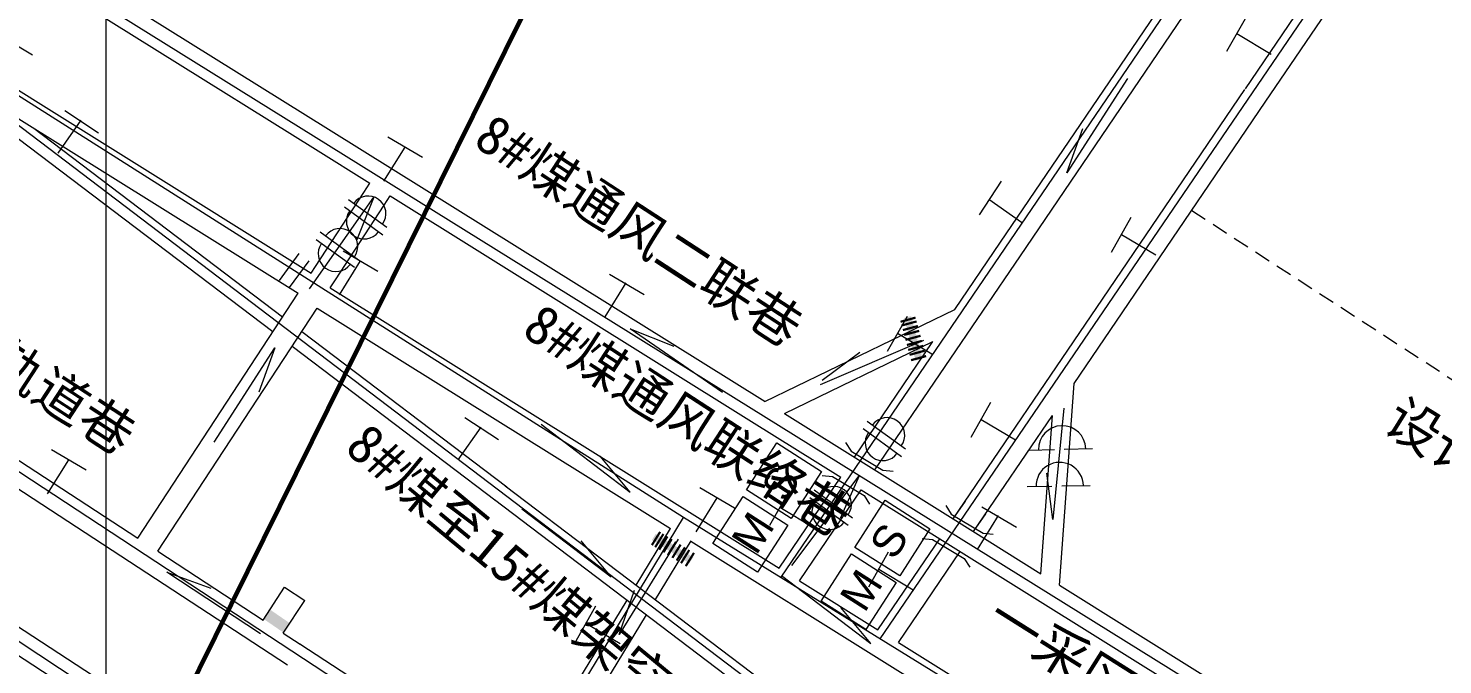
# Model space of a CAD drawing. Header units: inches. Extents: x 19725493 to 19730068, y 4137932 to 4142732.
# Drawn here: x 19727983.3 to 19728289.6, y 4140528.4 to 4140666.3 of the extents above; entities that cross this region are included whole.
import ezdxf

# ---------------------------------------------------------------- set-up
doc = ezdxf.new("R2010")
doc.units = ezdxf.units.IN
doc.header["$MEASUREMENT"] = 0
doc.linetypes.add('虚线', pattern=[0.0045, 0.00175, -0.001, 0.00175])
doc.layers.get('0').update_dxf_attribs({"lineweight": 0})
for name, color, linetype, lineweight in [('主要大巷', 7, 'Continuous', 0), ('保安煤柱', 7, 'Continuous', 0), ('巷道注记XDD0800CCJ', 7, 'Continuous', 0), ('次要巷道', 7, 'Continuous', 0), ('煤巷', 7, 'Continuous', 0), ('经纬网', 7, 'Continuous', 0), ('通风系统图', 7, 'Continuous', 0), ('防灭火', 7, 'Continuous', 5)]:
    doc.layers.add(name, color=color, linetype=linetype, lineweight=lineweight)
doc.layers.add('岩巷', color=30, linetype='Continuous', lineweight=0, true_color=0xff7f00)
doc.styles.add('仿宋', font='')
doc.styles.add('宋体', font='')
doc.styles.get('仿宋').set_extended_font_data('仿宋')
doc.styles.get('宋体').set_extended_font_data('宋体')

# ---------------------------------------------------------------- blocks, each defined once
blk = doc.blocks.new('lr_block_71', base_point=(19728158.67, 4140555.49))
at = {"layer": '通风系统图', "color": 34, "linetype": 'Continuous', "lineweight": 9, "true_color": 0x994c00}
for p, q in [((19728153.49, 4140566.25), (19728161.79, 4140560.21)), ((19728152.61, 4140564.63), (19728160.91, 4140558.59))]:
    blk.add_line(p, q, dxfattribs=at)
for centre, start, end in [((19728157.76, 4140563.14), 323.9552, 143.9552), ((19728156.89, 4140561.52), 143.9552, 323.9552)]:
    blk.add_arc(centre, 3.85, start, end, dxfattribs=at)
blk = doc.blocks.new('栅栏门_1_1')
for points in [[(-1.62, 4.32), (1.76, 4.32), (1.76, 3.84), (-1.62, 3.84)], [(-1.62, 3.47), (1.76, 3.47), (1.76, 3), (-1.62, 3)], [(0.9, 4.66), (0.9, -4.9), (-0.69, -4.9), (-0.69, 4.66)], [(-1.62, 2.44), (1.76, 2.44), (1.76, 1.97), (-1.62, 1.97)], [(-1.62, 1.36), (1.76, 1.36), (1.76, 0.88), (-1.62, 0.88)], [(-1.62, 0.25), (1.76, 0.25), (1.76, -0.23), (-1.62, -0.23)], [(-1.62, -0.9), (1.76, -0.9), (1.76, -1.38), (-1.62, -1.38)], [(-1.62, -2.01), (1.76, -2.01), (1.76, -2.48), (-1.62, -2.48)], [(-1.62, -3.11), (1.76, -3.11), (1.76, -3.59), (-1.62, -3.59)], [(-1.62, -4.31), (1.76, -4.31), (1.76, -4.79), (-1.62, -4.79)]]:
    blk.add_hatch(color=7).paths.add_polyline_path(points, flags=17)
blk = doc.blocks.new('lr_block_79', base_point=(19728057.83, 4140618.43))
at = {"layer": '通风系统图', "color": 34, "linetype": 'Continuous', "lineweight": 9, "true_color": 0x994c00}
for p, q in [((19728052.65, 4140629.19), (19728060.95, 4140623.15)), ((19728051.77, 4140627.57), (19728060.07, 4140621.53))]:
    blk.add_line(p, q, dxfattribs=at)
for centre, start, end in [((19728056.92, 4140626.08), 323.9552, 143.9552), ((19728056.05, 4140624.46), 143.9552, 323.9552)]:
    blk.add_arc(centre, 3.85, start, end, dxfattribs=at)
blk = doc.blocks.new('lr_block_80', base_point=(19728051.73, 4140611.37))
at = {"layer": '通风系统图', "color": 34, "linetype": 'Continuous', "lineweight": 9, "true_color": 0x994c00}
for p, q in [((19728045.67, 4140620.52), (19728053.97, 4140614.48)), ((19728046.54, 4140622.13), (19728054.84, 4140616.09))]:
    blk.add_line(p, q, dxfattribs=at)
for centre, start, end in [((19728050.82, 4140619.02), 323.9552, 143.9552), ((19728049.95, 4140617.41), 143.9552, 323.9552)]:
    blk.add_arc(centre, 3.85, start, end, dxfattribs=at)
blk = doc.blocks.new('lr_block_95', base_point=(19728170.19, 4140570.41))
at = {"layer": '通风系统图', "color": 34, "linetype": 'Continuous', "lineweight": 9, "true_color": 0x994c00}
for p, q in [((19728165, 4140581.17), (19728173.3, 4140575.13)), ((19728164.13, 4140579.55), (19728172.43, 4140573.51))]:
    blk.add_line(p, q, dxfattribs=at)
for centre, start, end in [((19728169.28, 4140578.06), 323.9552, 143.9552), ((19728168.4, 4140576.44), 143.9552, 323.9552)]:
    blk.add_arc(centre, 3.85, start, end, dxfattribs=at)

msp = doc.modelspace()

# ---------------------------------------------------------------- hatches: boundary and pattern name
at = {"layer": '通风系统图', "true_color": 0xff0000}
msp.add_hatch(color=1, dxfattribs=at).paths.add_polyline_path([(19728040.07, 4140537.28), (19728035.79, 4140540.23), (19728034.39, 4140538.21), (19728038.68, 4140535.26)], flags=17)

# ---------------------------------------------------------------- linework, layer by layer
at = {"color": 7, "linetype": '虚线', "ltscale": 2000}
msp.add_line((19728235.28, 4140626.79), (19728394.34, 4140523.53), dxfattribs=at)
at = {"layer": '保安煤柱', "color": 1, "lineweight": 60, "true_color": 0xff0000, "flags": 128}
msp.add_lwpolyline([(19728059, 4140987), (19727660, 4140967), (19727685, 4140772), (19727564, 4140690), (19727674, 4140339), (19727994, 4140372), (19727989, 4140464), (19728125, 4140739), (19728122, 4140835), (19728059, 4140987)], dxfattribs=at)
at = {"layer": '岩巷', "lineweight": 9}
for p, q in [((19727960.13, 4140658.31), (19728036.3, 4140600.54)), ((19727984.49, 4140644.61), (19728038.38, 4140603.73)), ((19728042.54, 4140600.58), (19728086.97, 4140566.88)), ((19728040.45, 4140597.39), (19728084.68, 4140563.85)), ((19728086.61, 4140567.15), (19728155.64, 4140514.8)), ((19728084.31, 4140564.13), (19728153.66, 4140511.53))]:
    msp.add_line(p, q, dxfattribs=at)
at = {"layer": '煤巷', "lineweight": 9}
for p, q in [((19728251.2, 4140650.25), (19728366.14, 4140819.59)), ((19728246.9, 4140653.17), (19728358.54, 4140817.66)), ((19728193.87, 4140619.91), (19728274.1, 4140738.12)), ((19728198.17, 4140616.99), (19728278.4, 4140735.2)), ((19728214.72, 4140605.76), (19728246.79, 4140653.01)), ((19728219.02, 4140602.84), (19728251.2, 4140650.25)), ((19728183.97, 4140605.34), (19728193.87, 4140619.91)), ((19728181.85, 4140592.95), (19728198.17, 4140616.99)), ((19728142.85, 4140585.42), (19728183.97, 4140605.34)), ((19728183.63, 4140559.96), (19728214.72, 4140605.76)), ((19728209.85, 4140589.33), (19728219.02, 4140602.84)), ((19728147.06, 4140582.8), (19728179.25, 4140598.38)), ((19728177.44, 4140595.71), (19728179.25, 4140598.38)), ((19728162.24, 4140573.32), (19728177.44, 4140595.71)), ((19728166.65, 4140570.56), (19728181.85, 4140592.95)), ((19728206.66, 4140545.58), (19728209.85, 4140589.33)), ((19728188.04, 4140557.2), (19728205.13, 4140582.38)), ((19728202.63, 4140548.09), (19728205.13, 4140582.38)), ((19728145.94, 4140549.3), (19728159.32, 4140569.01)), ((19728150.36, 4140546.55), (19728163.73, 4140566.25)), ((19728167.33, 4140535.95), (19728180.71, 4140555.65)), ((19728171.75, 4140533.19), (19728185.12, 4140552.9))]:
    msp.add_line(p, q, dxfattribs=at)
at = {"layer": '煤巷', "color": 98, "lineweight": 9, "true_color": 0x003300}
for p, q in [((19728183.63, 4140559.96), (19728186.26, 4140563.84)), ((19728188.04, 4140557.2), (19728190.68, 4140561.08))]:
    msp.add_line(p, q, dxfattribs=at)
at = {"layer": '煤巷', "lineweight": 9, "flags": 128}
for points in [[(19727979.2, 4140687.61), (19728048.37, 4140644.42)], [(19727976.85, 4140682.94), (19728045.53, 4140640.06)], [(19727963.77, 4140663.67), (19728044.58, 4140613.21)], [(19727960.85, 4140659.37), (19728041.74, 4140608.86)], [(19728048.37, 4140644.42), (19728142.89, 4140585.4)], [(19728045.53, 4140640.06), (19728057.32, 4140632.7)], [(19728056.01, 4140630.69), (19728057.32, 4140632.7)], [(19728045.51, 4140614.63), (19728056.01, 4140630.69)], [(19728060.4, 4140627.94), (19728061.72, 4140629.95)], [(19728061.72, 4140629.95), (19728139.96, 4140581.09)], [(19728049.85, 4140611.8), (19728060.4, 4140627.94)], [(19728044.58, 4140613.21), (19728045.51, 4140614.63)], [(19727911.87, 4140611.8), (19728039.47, 4140528.37)], [(19728048.71, 4140610.02), (19728049.87, 4140611.79)], [(19727926.35, 4140608.54), (19728007.04, 4140555.79)], [(19728007.04, 4140555.79), (19728041.74, 4140608.86)], [(19728048.71, 4140610.02), (19728145.94, 4140549.3)], [(19728011.39, 4140552.94), (19728045.86, 4140605.66)], [(19728045.86, 4140605.66), (19728122.4, 4140557.87)], [(19727888.29, 4140597.35), (19728003.06, 4140522.3)], [(19727885.37, 4140593.04), (19728000.21, 4140517.95)], [(19728139.96, 4140581.09), (19728159.32, 4140569.01)], [(19728147.06, 4140582.8), (19728183.63, 4140559.96)], [(19728160.33, 4140576.52), (19728161.52, 4140574.63), (19728168.38, 4140570.51), (19728170.61, 4140570.34)], [(19728155.24, 4140569.34), (19728157.46, 4140569.17), (19728164.32, 4140565.04), (19728165.52, 4140563.15)], [(19728163.73, 4140566.25), (19728180.71, 4140555.65)], [(19728182.03, 4140562.88), (19728183.22, 4140560.99), (19728190.08, 4140556.86), (19728192.31, 4140556.69)], [(19728183.63, 4140559.96), (19728202.63, 4140548.09)], [(19728114.99, 4140545.63), (19728122.4, 4140557.87)], [(19728176.94, 4140555.69), (19728179.17, 4140555.52), (19728186.02, 4140551.39), (19728187.22, 4140549.51)], [(19728180.71, 4140555.65), (19728234.92, 4140521.8)], [(19728011.39, 4140552.94), (19728034.18, 4140538.04)], [(19728119.15, 4140542.47), (19728126.85, 4140555.18)], [(19728126.81, 4140555.12), (19728169.35, 4140528.56)], [(19728150.36, 4140546.55), (19728167.33, 4140535.95)], [(19728034.18, 4140538.04), (19728038.84, 4140545.15)], [(19728038.84, 4140545.15), (19728043.19, 4140542.31)], [(19728206.66, 4140545.58), (19728237.67, 4140526.21)], [(19728038.54, 4140535.19), (19728043.19, 4140542.31)], [(19728088.77, 4140502.35), (19728113.01, 4140542.36)], [(19728093.21, 4140499.65), (19728117.17, 4140539.2)], [(19728038.54, 4140535.19), (19728042.17, 4140532.82)], [(19728155.51, 4140458.71), (19728042.16, 4140532.81)], [(19728171.75, 4140533.19), (19728223.2, 4140501.06)], [(19728169.35, 4140528.56), (19728220.51, 4140496.61)]]:
    msp.add_lwpolyline(points, dxfattribs=at)
at = {"layer": '经纬网', "color": 18, "lineweight": 9, "true_color": 0x260000, "flags": 128}
msp.add_lwpolyline([(19728000.19, 4138000), (19728000.19, 4142500)], dxfattribs=at)
at = {"layer": '通风系统图', "color": 5, "linetype": 'Continuous', "lineweight": 20, "true_color": 0x0000ff}
for p, q in [((19728221.4, 4140655.42), (19728208.25, 4140634.98)), ((19728208.25, 4140634.98), (19728211.68, 4140644.54)), ((19728113.66, 4140601.12), (19728123.12, 4140597.4)), ((19728133.69, 4140587.35), (19728113.66, 4140601.12)), ((19728177.17, 4140598.64), (19728154.85, 4140589.01)), ((19728155.23, 4140590.05), (19728163.41, 4140596.07))]:
    msp.add_line(p, q, dxfattribs=at)
at = {"layer": '通风系统图', "color": 1, "linetype": 'Continuous', "lineweight": 20, "true_color": 0xff0000}
for p, q in [((19728044.21, 4140609.78), (19728058.18, 4140629.68)), ((19728058.18, 4140629.68), (19728054.37, 4140620.26)), ((19728023.56, 4140576.57), (19728036.71, 4140597)), ((19728036.71, 4140597), (19728033.28, 4140587.44)), ((19728207.59, 4140583.98), (19728205.18, 4140559.8)), ((19728094.36, 4140580.51), (19728113.68, 4140565.76)), ((19728113.68, 4140565.76), (19728107.2, 4140573.59)), ((19728148.67, 4140549.89), (19728163.25, 4140569.33)), ((19728163.25, 4140569.33), (19728159.15, 4140560.04)), ((19728205.18, 4140559.8), (19728203.88, 4140569.87)), ((19728090.21, 4140562.15), (19728109.53, 4140547.4)), ((19728124.09, 4140555.57), (19728111.31, 4140534.9)), ((19728109.53, 4140547.4), (19728103.05, 4140555.23)), ((19728013.31, 4140548.44), (19728022.84, 4140544.92)), ((19728033.62, 4140535.08), (19728013.31, 4140548.44)), ((19728146.46, 4140547.72), (19728165.78, 4140532.97)), ((19728111.31, 4140534.9), (19728114.57, 4140544.53)), ((19728165.78, 4140532.97), (19728159.3, 4140540.79))]:
    msp.add_line(p, q, dxfattribs=at)
at = {"layer": '通风系统图', "color": 26, "lineweight": 15, "true_color": 0x802500}
for p, q in [((19728037.74, 4140611.64), (19728041.95, 4140617.44)), ((19728039.92, 4140610.07), (19728044.13, 4140615.87))]:
    msp.add_line(p, q, dxfattribs=at)
at = {"layer": '通风系统图', "color": 34, "linetype": 'Continuous', "lineweight": 5, "true_color": 0x994c00}
for p, q in [((19728200.18, 4140574.87), (19728205.54, 4140575)), ((19728207.63, 4140575.05), (19728213.82, 4140575.2)), ((19728199.66, 4140566.95), (19728205.02, 4140567.06)), ((19728207.12, 4140567.1), (19728213.31, 4140567.22))]:
    msp.add_line(p, q, dxfattribs=at)
for centre, start, end in [((19728207.21, 4140575.04), 1.4097, 181.4097), ((19728206.69, 4140567.09), 1.1236, 181.1236)]:
    msp.add_arc(centre, 5.12, start, end, dxfattribs=at)
at = {"layer": '防灭火', "color": 5, "lineweight": 5, "true_color": 0x0000ff}
for p, q in [((19728146.37, 4140547.34), (19728867.42, 4141607.03)), ((19728167.8, 4140533.95), (19728892.19, 4141597.24))]:
    msp.add_line(p, q, dxfattribs=at)
at = {"layer": '防灭火', "color": 36, "lineweight": 5, "true_color": 0x7f3f00}
for p, q in [((19728156.22, 4140455.27), (19727211.88, 4141075.34)), ((19728072.22, 4140473.62), (19727194.43, 4141049.98)), ((19728179.83, 4140494.26), (19727904.32, 4140703.57)), ((19727975.66, 4140686.24), (19728554.9, 4140325.58)), ((19728125.19, 4140560.29), (19727961.03, 4140664.43)), ((19727800.68, 4140023.21), (19728125.19, 4140560.29)), ((19728224.24, 4140499.1), (19728125.19, 4140560.29))]:
    msp.add_line(p, q, dxfattribs=at)
at = {"layer": '防灭火', "color": 7, "lineweight": 5}
for p, q in [((19728242.9, 4140661.28), (19728247.19, 4140668.87)), ((19727976.71, 4140664.96), (19727984.23, 4140660.55)), ((19728252.48, 4140660.62), (19728245.05, 4140665.08)), ((19727991.23, 4140648.45), (19727998.5, 4140643.63)), ((19727989.76, 4140639.23), (19727994.74, 4140646.33)), ((19728061.17, 4140642.74), (19728068.69, 4140638.33)), ((19728060.35, 4140633.17), (19728064.93, 4140640.53)), ((19728189.29, 4140625.85), (19728194.1, 4140633.12)), ((19728198.45, 4140624.2), (19728191.35, 4140629.17)), ((19728217.91, 4140617.75), (19728222.19, 4140625.34)), ((19728227.49, 4140617.09), (19728220.05, 4140621.55)), ((19728051.53, 4140618.07), (19728059.05, 4140613.66)), ((19728050.71, 4140608.5), (19728055.29, 4140615.86)), ((19728108.22, 4140603.73), (19728112.79, 4140611.09)), ((19728109.18, 4140613.02), (19728116.69, 4140608.61)), ((19728169.43, 4140596.34), (19728173.72, 4140603.92)), ((19728179.01, 4140595.68), (19728171.58, 4140600.13)), ((19728187.52, 4140577.66), (19728191.81, 4140585.25)), ((19728077.88, 4140581.96), (19728085.15, 4140577.14)), ((19728197.1, 4140577), (19728189.66, 4140581.46)), ((19728076.41, 4140572.74), (19728081.39, 4140579.84)), ((19727988.32, 4140574.99), (19727995.83, 4140570.58)), ((19727987.5, 4140565.42), (19727992.08, 4140572.78)), ((19728128.74, 4140566.74), (19728136.26, 4140562.33)), ((19728143.93, 4140558.61), (19728148.21, 4140566.2)), ((19728127.93, 4140557.18), (19728132.5, 4140564.54)), ((19728153.51, 4140557.95), (19728146.07, 4140562.4)), ((19728189.84, 4140562.59), (19728197.36, 4140558.18)), ((19728188.89, 4140553.31), (19728193.46, 4140560.67)), ((19728165.36, 4140545.21), (19728169.64, 4140552.8)), ((19728174.93, 4140544.55), (19728167.5, 4140549.01)), ((19728101.95, 4140533.52), (19728106.23, 4140541.1)), ((19728111.53, 4140532.86), (19728104.09, 4140537.31))]:
    msp.add_line(p, q, dxfattribs=at)
at = {"layer": '防灭火', "color": 1, "linetype": 'Continuous', "lineweight": 5, "true_color": 0xff0000, "flags": 128}
for points in [[(19728138.87, 4140566.23), (19728145.4, 4140576.45), (19728155.09, 4140570.26), (19728148.56, 4140560.04), (19728138.87, 4140566.23)], [(19728131.58, 4140554.62), (19728138.11, 4140564.84), (19728147.8, 4140558.64), (19728141.27, 4140548.43), (19728131.58, 4140554.62)], [(19728162.35, 4140553.78), (19728168.88, 4140564), (19728178.57, 4140557.81), (19728172.04, 4140547.59), (19728162.35, 4140553.78)], [(19728155.05, 4140542.17), (19728161.58, 4140552.39), (19728171.27, 4140546.2), (19728164.74, 4140535.98), (19728155.05, 4140542.17)]]:
    msp.add_lwpolyline(points, dxfattribs=at)

# ---------------------------------------------------------------- block references
at = {"layer": '通风系统图'}
for name, p in [('lr_block_79', (19728057.83, 4140618.43)), ('lr_block_80', (19728051.73, 4140611.37)), ('lr_block_95', (19728170.19, 4140570.41)), ('lr_block_71', (19728158.67, 4140555.49))]:
    msp.add_blockref(name, p, dxfattribs=at)
for p, rotation in [((19728174.86, 4140599.17), 15.27838658392169), ((19728122.69, 4140553.5), 58.15729018777839)]:
    msp.add_blockref('栅栏门_1_1', p, dxfattribs=dict(at, rotation=rotation))

# ---------------------------------------------------------------- texts
at = {"layer": '主要大巷', "color": 18, "true_color": 0x260000, "style": '仿宋'}
for s, p in [('+1065辅助水平二采区轨道巷', (19727881.5, 4140652.5)), ('8#煤通风二联巷', (19728079.37, 4140641.07)), ('8#煤通风联络巷', (19728089.89, 4140599.95))]:
    msp.add_text(s, height=8.5, rotation=326.9145, dxfattribs=at).set_placement(p)
at = {"layer": '巷道注记XDD0800CCJ', "color": 7, "style": '仿宋'}
msp.add_text('设计停采线', height=8.5, rotation=328.1741, dxfattribs=at).set_placement((19728276.31, 4140579.47))
at = {"layer": '次要巷道', "color": 7, "style": '仿宋'}
for s, rotation, p in [('8#煤至15#煤架空乘人巷', 320.3418, (19728051.51, 4140574.77)), ('一采区水仓', 327.7772, (19728190.14, 4140536.73))]:
    msp.add_text(s, height=8.5, rotation=rotation, dxfattribs=at).set_placement(p)
at = {"layer": '防灭火', "color": 1, "true_color": 0xff0000, "attachment_point": 1, "rotation": 57.4241, "style": '宋体'}
for s, insert, char_height, width in [('\\pxsm0.96,ql;\\fArial|b0|i0;S\\f宋体|b0|i0;\\P\\f宋体|b0|i0;\\f宋体|b0|i0;\\P', (19728141.7, 4140566.85), 6.75, 6.2903), ('\\pxsm0.96,ql;\\fArial|b0|i0;\\H6.75;M\\H3.375;\\f宋体|b0|i0;\\P\\f宋体|b0|i0;\\f宋体|b0|i0;\\P', (19728135.26, 4140555.48), 3.375, 7.8558), ('\\pxsm0.96,ql;\\fArial|b0|i0;S\\f宋体|b0|i0;\\P\\f宋体|b0|i0;\\f宋体|b0|i0;\\P', (19728165.17, 4140554.4), 6.75, 6.2903), ('\\pxsm0.96,ql;\\fArial|b0|i0;\\H6.75;M\\H3.375;\\f宋体|b0|i0;\\P\\f宋体|b0|i0;\\f宋体|b0|i0;\\P', (19728158.73, 4140543.03), 3.375, 7.8558)]:
    msp.add_mtext(s, dxfattribs=dict(at, insert=insert, char_height=char_height, width=width))

doc.saveas('drawing.dxf')
